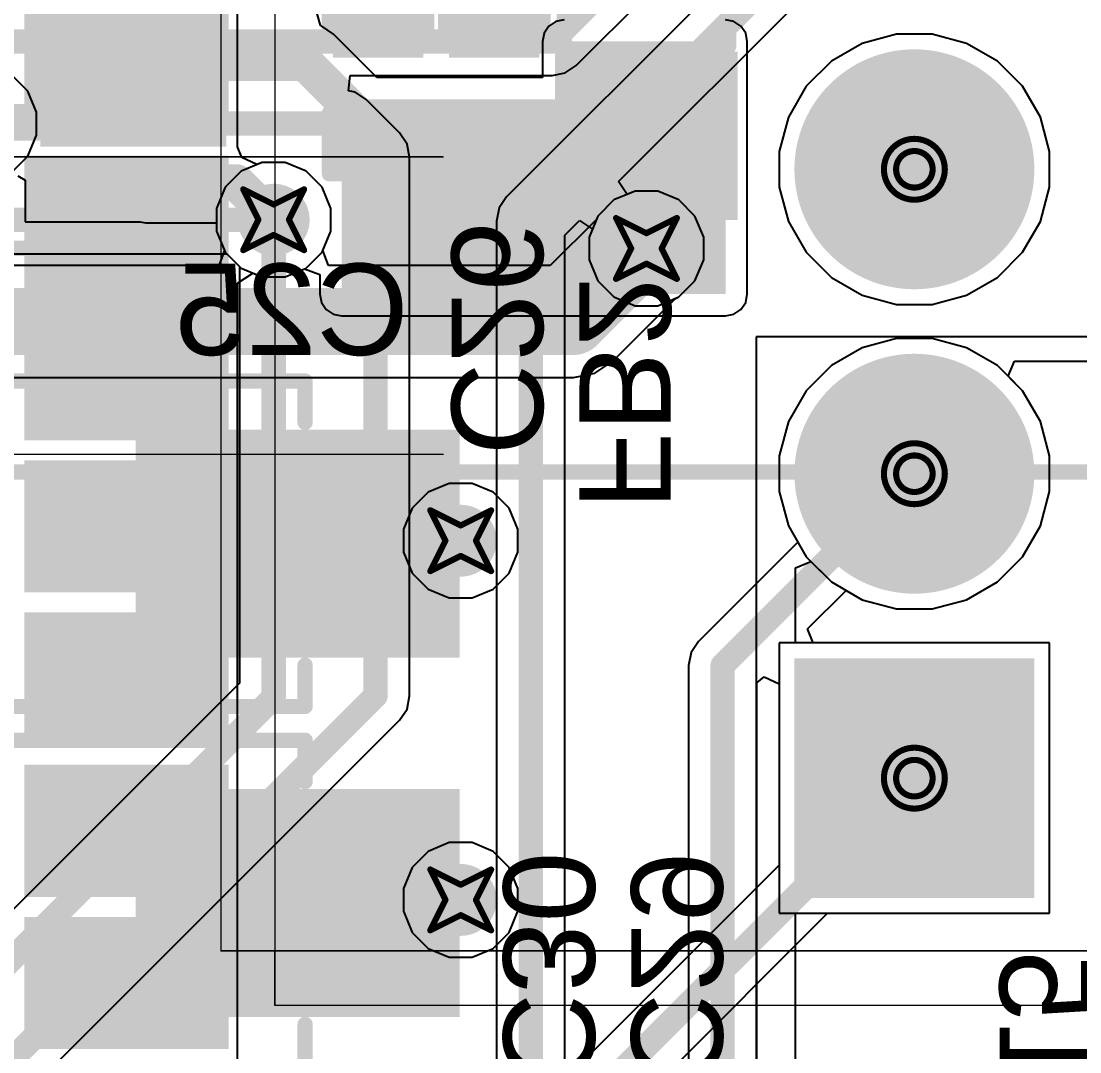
# Model space of a CAD drawing. Header units: inches. Extents: x -6 to 430, y 0 to 90.
# Drawn here: x 30.8 to 39.63, y 20.16 to 28.76 of the extents above; entities that cross this region are included whole.
import ezdxf

# ---------------------------------------------------------------- set-up
doc = ezdxf.new("R2010")
doc.units = ezdxf.units.IN
for name, color, linetype in [('Board_Outline', 56, 'Continuous'), ('Bottom Layer', 5, 'Continuous'), ('Bottom Overlay', 54, 'Continuous'), ('Bottom Paste', 16, 'Continuous'), ('Bottom Solder', 6, 'Continuous'), ('Drill Drawing', 1, 'Continuous'), ('Layer 1', 16, 'Continuous'), ('Layer 2', 76, 'Continuous'), ('Mechanical 1', 6, 'Continuous'), ('Multi-Layer', 9, 'Continuous'), ('Pad Holes', 156, 'Continuous'), ('Top Layer', 1, 'Continuous'), ('Top Paste', 8, 'Continuous'), ('Top Solder', 216, 'Continuous'), ('Via Holes', 16, 'Continuous')]:
    doc.layers.add(name, color=color, linetype=linetype)
doc.styles.add('Arial', font='', dxfattribs={"height": 0.2})
doc.styles.get('Arial').set_extended_font_data('Arial')

msp = doc.modelspace()

# ---------------------------------------------------------------- hatches: boundary and pattern name
at = {"layer": 'Bottom Layer'}
for points in [[(33.4582, 28.9732), (34.0932, 28.9732), (34.0932, 28.516), (33.4582, 28.516)], [(34.4265, 28.9732), (35.0615, 28.9732), (35.0615, 28.516), (34.4265, 28.516)], [(31.0084, 28.5652), (32.4584, 28.5652), (32.4584, 28.2652), (31.0084, 28.2652)], [(35.3282, 26.484), (36.6744, 26.484), (36.6744, 28.5922), (35.3282, 28.5922)], [(35.354, 27.2048), (35.354, 28.4048), (36.674, 28.4048), (36.674, 27.2048)], [(33.4705, 26.484), (36.6744, 26.484), (36.6744, 28.11), (33.4705, 28.11)], [(31.0084, 28.0652), (32.4584, 28.0652), (32.4584, 27.7652), (31.0084, 27.7652)], [(33.4582, 28.0334), (34.0932, 28.0334), (34.0932, 27.5762), (33.4582, 27.5762)], [(34.4265, 28.0334), (35.0615, 28.0334), (35.0615, 27.5762), (34.4265, 27.5762)], [(31.0084, 27.5652), (32.4584, 27.5652), (32.4584, 27.2652), (31.0084, 27.2652)], [(31.8552, 25.2512), (34.3552, 25.2512), (34.3552, 23.5512), (31.8552, 23.5512)], [(37.2992, 21.4954), (37.2992, 23.3954), (39.1992, 23.3954), (39.1992, 21.4954)], [(31.8552, 22.254), (34.3552, 22.254), (34.3552, 20.554), (31.8552, 20.554)]]:
    msp.add_hatch(color=5, dxfattribs=at).paths.add_polyline_path(points)
h = msp.add_hatch(color=5, dxfattribs=at)
edge = h.paths.add_edge_path()
edge.add_arc((38.2492, 27.5254), 0.95, 0, 360)
h = msp.add_hatch(color=5, dxfattribs=at)
edge = h.paths.add_edge_path()
edge.add_arc((32.9042, 27.1046), 0.3, 0, 360)
h = msp.add_hatch(color=5, dxfattribs=at)
edge = h.paths.add_edge_path()
edge.add_arc((36.014, 26.865), 0.3, 0, 360)
h = msp.add_hatch(color=5, dxfattribs=at)
edge = h.paths.add_edge_path()
edge.add_arc((38.2492, 24.9854), 0.95, 0, 360)
h = msp.add_hatch(color=5, dxfattribs=at)
edge = h.paths.add_edge_path()
edge.add_arc((34.4646, 24.4266), 0.3, 0, 360)
h = msp.add_hatch(color=5, dxfattribs=at)
edge = h.paths.add_edge_path()
edge.add_arc((34.4646, 21.4294), 0.3, 0, 360)
at = {"layer": 'Bottom Paste'}
for points in [[(33.4582, 28.9732), (34.0932, 28.9732), (34.0932, 28.516), (33.4582, 28.516)], [(34.4265, 28.9732), (35.0615, 28.9732), (35.0615, 28.516), (34.4265, 28.516)], [(31.0084, 28.5652), (32.4584, 28.5652), (32.4584, 28.2652), (31.0084, 28.2652)], [(35.354, 27.2048), (35.354, 28.4048), (36.674, 28.4048), (36.674, 27.2048)], [(31.0084, 28.0652), (32.4584, 28.0652), (32.4584, 27.7652), (31.0084, 27.7652)], [(33.4582, 28.0334), (34.0932, 28.0334), (34.0932, 27.5762), (33.4582, 27.5762)], [(34.4265, 28.0334), (35.0615, 28.0334), (35.0615, 27.5762), (34.4265, 27.5762)], [(31.0084, 27.5652), (32.4584, 27.5652), (32.4584, 27.2652), (31.0084, 27.2652)], [(31.8552, 25.2512), (34.3552, 25.2512), (34.3552, 23.5512), (31.8552, 23.5512)], [(31.8552, 22.254), (34.3552, 22.254), (34.3552, 20.554), (31.8552, 20.554)]]:
    msp.add_hatch(color=16, dxfattribs=at).paths.add_polyline_path(points)
at = {"layer": 'Bottom Solder'}
for points in [[(30.9584, 29.1152), (32.5084, 29.1152), (32.5084, 28.7152), (30.9584, 28.7152)], [(33.3982, 29.0332), (34.1532, 29.0332), (34.1532, 28.456), (33.3982, 28.456)], [(34.3665, 29.0332), (35.1215, 29.0332), (35.1215, 28.456), (34.3665, 28.456)], [(30.9584, 28.6152), (32.5084, 28.6152), (32.5084, 28.2152), (30.9584, 28.2152)], [(35.2524, 27.1032), (35.2524, 28.5064), (36.7756, 28.5064), (36.7756, 27.1032)], [(30.9584, 28.1152), (32.5084, 28.1152), (32.5084, 27.7152), (30.9584, 27.7152)], [(33.3982, 28.0934), (34.1532, 28.0934), (34.1532, 27.5162), (33.3982, 27.5162)], [(34.3665, 28.0934), (35.1215, 28.0934), (35.1215, 27.5162), (34.3665, 27.5162)], [(30.9584, 27.6152), (32.5084, 27.6152), (32.5084, 27.2152), (30.9584, 27.2152)], [(31.7536, 25.3528), (34.4568, 25.3528), (34.4568, 23.4496), (31.7536, 23.4496)], [(37.2484, 21.4446), (37.2484, 23.4462), (39.25, 23.4462), (39.25, 21.4446)], [(31.7536, 22.3556), (34.4568, 22.3556), (34.4568, 20.4524), (31.7536, 20.4524)]]:
    msp.add_hatch(color=6, dxfattribs=at).paths.add_polyline_path(points)
h = msp.add_hatch(color=6, dxfattribs=at)
edge = h.paths.add_edge_path()
edge.add_arc((38.2492, 27.5254), 1.0008, 0, 360)
h = msp.add_hatch(color=6, dxfattribs=at)
edge = h.paths.add_edge_path()
edge.add_arc((38.2492, 24.9854), 1.0008, 0, 360)
at = {"layer": 'Layer 1'}
h = msp.add_hatch(color=16, dxfattribs=at)
edge = h.paths.add_edge_path()
edge.add_arc((38.2492, 27.5254), 0.95, 0, 360)
h = msp.add_hatch(color=16, dxfattribs=at)
edge = h.paths.add_edge_path()
edge.add_arc((32.9042, 27.1046), 0.3, 0, 360)
h = msp.add_hatch(color=16, dxfattribs=at)
edge = h.paths.add_edge_path()
edge.add_arc((36.014, 26.865), 0.3, 0, 360)
h = msp.add_hatch(color=16, dxfattribs=at)
edge = h.paths.add_edge_path()
edge.add_arc((38.2492, 24.9854), 0.95, 0, 360)
h = msp.add_hatch(color=16, dxfattribs=at)
edge = h.paths.add_edge_path()
edge.add_arc((34.4646, 24.4266), 0.3, 0, 360)
msp.add_hatch(color=16, dxfattribs=at).paths.add_polyline_path([(37.2992, 21.4954), (37.2992, 23.3954), (39.1992, 23.3954), (39.1992, 21.4954)])
h = msp.add_hatch(color=16, dxfattribs=at)
edge = h.paths.add_edge_path()
edge.add_arc((34.4646, 21.4294), 0.3, 0, 360)
at = {"layer": 'Layer 2'}
h = msp.add_hatch(color=76, dxfattribs=at)
edge = h.paths.add_edge_path()
edge.add_arc((38.2492, 27.5254), 0.95, 0, 360)
h = msp.add_hatch(color=76, dxfattribs=at)
edge = h.paths.add_edge_path()
edge.add_arc((32.9042, 27.1046), 0.3, 0, 360)
h = msp.add_hatch(color=76, dxfattribs=at)
edge = h.paths.add_edge_path()
edge.add_arc((36.014, 26.865), 0.3, 0, 360)
h = msp.add_hatch(color=76, dxfattribs=at)
edge = h.paths.add_edge_path()
edge.add_arc((38.2492, 24.9854), 0.95, 0, 360)
h = msp.add_hatch(color=76, dxfattribs=at)
edge = h.paths.add_edge_path()
edge.add_arc((34.4646, 24.4266), 0.3, 0, 360)
msp.add_hatch(color=76, dxfattribs=at).paths.add_polyline_path([(37.2992, 21.4954), (37.2992, 23.3954), (39.1992, 23.3954), (39.1992, 21.4954)])
h = msp.add_hatch(color=76, dxfattribs=at)
edge = h.paths.add_edge_path()
edge.add_arc((34.4646, 21.4294), 0.3, 0, 360)
at = {"layer": 'Multi-Layer'}
h = msp.add_hatch(color=9, dxfattribs=at)
edge = h.paths.add_edge_path()
edge.add_arc((38.2492, 27.5254), 0.95, 0, 360)
h = msp.add_hatch(color=9, dxfattribs=at)
edge = h.paths.add_edge_path()
edge.add_arc((38.2492, 24.9854), 0.95, 0, 360)
msp.add_hatch(color=9, dxfattribs=at).paths.add_polyline_path([(37.2992, 21.4954), (37.2992, 23.3954), (39.1992, 23.3954), (39.1992, 21.4954)])
at = {"layer": 'Pad Holes'}
h = msp.add_hatch(color=7, dxfattribs=at)
edge = h.paths.add_edge_path()
edge.add_arc((38.2492, 27.5254), 0.515, 0, 360)
h = msp.add_hatch(color=7, dxfattribs=at)
edge = h.paths.add_edge_path()
edge.add_arc((38.2492, 24.9854), 0.515, 0, 360)
h = msp.add_hatch(color=7, dxfattribs=at)
edge = h.paths.add_edge_path()
edge.add_arc((38.2492, 22.4454), 0.515, 0, 360)
at = {"layer": 'Top Layer'}
for points in [[(32.426, 27.9062), (30.926, 27.9062), (30.926, 28.8062), (32.426, 28.8062)], [(32.426, 26.6362), (30.926, 26.6362), (30.926, 27.5362), (32.426, 27.5362)], [(32.426, 25.3662), (30.926, 25.3662), (30.926, 26.2662), (32.426, 26.2662)], [(32.426, 24.0962), (30.926, 24.0962), (30.926, 24.9962), (32.426, 24.9962)], [(32.426, 22.8262), (30.926, 22.8262), (30.926, 23.7262), (32.426, 23.7262)], [(37.2992, 21.4954), (37.2992, 23.3954), (39.1992, 23.3954), (39.1992, 21.4954)], [(32.426, 21.5562), (30.926, 21.5562), (30.926, 22.4562), (32.426, 22.4562)], [(32.426, 20.2862), (30.926, 20.2862), (30.926, 21.1862), (32.426, 21.1862)]]:
    msp.add_hatch(color=1, dxfattribs=at).paths.add_polyline_path(points)
h = msp.add_hatch(color=1, dxfattribs=at)
edge = h.paths.add_edge_path()
edge.add_arc((38.2492, 27.5254), 0.95, 0, 360)
h = msp.add_hatch(color=1, dxfattribs=at)
edge = h.paths.add_edge_path()
edge.add_arc((32.9042, 27.1046), 0.3, 0, 360)
h = msp.add_hatch(color=1, dxfattribs=at)
edge = h.paths.add_edge_path()
edge.add_arc((36.014, 26.865), 0.3, 0, 360)
h = msp.add_hatch(color=1, dxfattribs=at)
edge = h.paths.add_edge_path()
edge.add_arc((38.2492, 24.9854), 0.95, 0, 360)
h = msp.add_hatch(color=1, dxfattribs=at)
edge = h.paths.add_edge_path()
edge.add_arc((34.4646, 24.4266), 0.3, 0, 360)
h = msp.add_hatch(color=1, dxfattribs=at)
edge = h.paths.add_edge_path()
edge.add_arc((34.4646, 21.4294), 0.3, 0, 360)
at = {"layer": 'Top Paste'}
for points in [[(32.426, 27.9062), (30.926, 27.9062), (30.926, 28.8062), (32.426, 28.8062)], [(32.426, 26.6362), (30.926, 26.6362), (30.926, 27.5362), (32.426, 27.5362)], [(32.426, 25.3662), (30.926, 25.3662), (30.926, 26.2662), (32.426, 26.2662)], [(32.426, 24.0962), (30.926, 24.0962), (30.926, 24.9962), (32.426, 24.9962)], [(32.426, 22.8262), (30.926, 22.8262), (30.926, 23.7262), (32.426, 23.7262)], [(32.426, 21.5562), (30.926, 21.5562), (30.926, 22.4562), (32.426, 22.4562)], [(32.426, 20.2862), (30.926, 20.2862), (30.926, 21.1862), (32.426, 21.1862)]]:
    msp.add_hatch(color=8, dxfattribs=at).paths.add_polyline_path(points)
at = {"layer": 'Top Solder'}
for points in [[(32.5276, 27.8046), (30.8244, 27.8046), (30.8244, 28.9078), (32.5276, 28.9078)], [(32.5276, 26.5346), (30.8244, 26.5346), (30.8244, 27.6378), (32.5276, 27.6378)], [(32.5276, 25.2646), (30.8244, 25.2646), (30.8244, 26.3678), (32.5276, 26.3678)], [(32.5276, 23.9946), (30.8244, 23.9946), (30.8244, 25.0978), (32.5276, 25.0978)], [(32.5276, 22.7246), (30.8244, 22.7246), (30.8244, 23.8278), (32.5276, 23.8278)], [(37.2484, 21.4446), (37.2484, 23.4462), (39.25, 23.4462), (39.25, 21.4446)], [(32.5276, 21.4546), (30.8244, 21.4546), (30.8244, 22.5578), (32.5276, 22.5578)], [(32.5276, 20.1846), (30.8244, 20.1846), (30.8244, 21.2878), (32.5276, 21.2878)]]:
    msp.add_hatch(color=216, dxfattribs=at).paths.add_polyline_path(points)
h = msp.add_hatch(color=216, dxfattribs=at)
edge = h.paths.add_edge_path()
edge.add_arc((38.2492, 27.5254), 1.0008, 0, 360)
h = msp.add_hatch(color=216, dxfattribs=at)
edge = h.paths.add_edge_path()
edge.add_arc((38.2492, 24.9854), 1.0008, 0, 360)
at = {"layer": 'Via Holes'}
h = msp.add_hatch(color=7, dxfattribs=at)
edge = h.paths.add_edge_path()
edge.add_arc((32.9042, 27.1046), 0.15, 0, 360)
h = msp.add_hatch(color=7, dxfattribs=at)
edge = h.paths.add_edge_path()
edge.add_arc((36.014, 26.865), 0.15, 0, 360)
h = msp.add_hatch(color=7, dxfattribs=at)
edge = h.paths.add_edge_path()
edge.add_arc((34.4646, 24.4266), 0.15, 0, 360)
h = msp.add_hatch(color=7, dxfattribs=at)
edge = h.paths.add_edge_path()
edge.add_arc((34.4646, 21.4294), 0.15, 0, 360)

# ---------------------------------------------------------------- linework, layer by layer
at = {"layer": 'Board_Outline', "const_width": 0.127}
msp.add_lwpolyline([(22.5, 25), (45, 25)], dxfattribs=at)
at = {"layer": 'Bottom Layer'}
for p, q in [((33.2941, 28.7264), (33.256, 28.8633)), ((33.2968, 28.7245), (33.2941, 28.7264)), ((33.4034, 28.6533), (33.2968, 28.7245)), ((35.2, 28.7204), (35.1607, 28.6616)), ((35.2588, 28.7597), (35.2, 28.7204)), ((35.3282, 28.7735), (35.2588, 28.7597)), ((36.7438, 28.7597), (36.6744, 28.7735)), ((36.8026, 28.7204), (36.7438, 28.7597)), ((36.8419, 28.6616), (36.8026, 28.7204)), ((33.7653, 28.2913), (33.4034, 28.6533)), ((35.1607, 28.6616), (35.1469, 28.5922)), ((36.8557, 28.5922), (36.8419, 28.6616)), ((38.1007, 28.6532), (37.8139, 28.5763)), ((38.3977, 28.6532), (38.1007, 28.6532)), ((38.6845, 28.5763), (38.3977, 28.6532)), ((35.1469, 28.5922), (35.1469, 28.2913)), ((36.8557, 26.484), (36.8557, 28.5922)), ((37.8139, 28.5763), (37.5567, 28.4279)), ((38.9417, 28.4279), (38.6845, 28.5763)), ((37.5567, 28.4279), (37.3467, 28.2179)), ((39.1517, 28.2179), (38.9417, 28.4279)), ((35.1469, 28.2913), (33.7653, 28.2913)), ((37.3467, 28.2179), (37.1983, 27.9607)), ((39.3001, 27.9607), (39.1517, 28.2179)), ((37.1983, 27.9607), (37.1214, 27.6739)), ((39.377, 27.6739), (39.3001, 27.9607)), ((37.1214, 27.6739), (37.1214, 27.3769)), ((39.377, 27.3769), (39.377, 27.6739)), ((30.7712, 27.4695), (30.8306, 27.4335)), ((30.8306, 27.4335), (30.8306, 27.0874)), ((37.1214, 27.3769), (37.1983, 27.0901)), ((39.3001, 27.0901), (39.377, 27.3769)), ((30.8306, 27.0874), (31.7904, 27.0874)), ((31.7904, 27.0874), (31.835, 27.0785)), ((31.835, 27.0785), (32.4264, 27.0785)), ((32.4264, 27.0785), (32.4264, 27.0096)), ((37.1983, 27.0901), (37.3467, 26.8329)), ((39.1517, 26.8329), (39.3001, 27.0901)), ((32.4264, 27.0096), (32.4991, 26.8339)), ((32.4991, 26.8339), (32.6335, 26.6995)), ((37.3467, 26.8329), (37.5567, 26.6229)), ((38.9417, 26.6229), (39.1517, 26.8329)), ((32.6335, 26.6995), (32.8092, 26.6268)), ((32.9992, 26.6268), (33.1622, 26.6943)), ((33.1622, 26.6943), (33.2892, 26.648)), ((32.8092, 26.6268), (32.9992, 26.6268)), ((33.2892, 26.648), (33.2892, 26.484)), ((37.5567, 26.6229), (37.8139, 26.4745)), ((38.6845, 26.4745), (38.9417, 26.6229)), ((33.2892, 26.484), (33.303, 26.4146)), ((33.303, 26.4146), (33.3423, 26.3558)), ((36.8026, 26.3558), (36.8419, 26.4146)), ((36.8419, 26.4146), (36.8557, 26.484)), ((37.8139, 26.4745), (38.1007, 26.3976)), ((38.3977, 26.3976), (38.6845, 26.4745)), ((33.3423, 26.3558), (33.4011, 26.3165)), ((36.7438, 26.3165), (36.8026, 26.3558)), ((38.1007, 26.3976), (38.3977, 26.3976)), ((33.4011, 26.3165), (33.4705, 26.3027)), ((33.4705, 26.3027), (36.6744, 26.3027)), ((36.6744, 26.3027), (36.7438, 26.3165)), ((38.1007, 26.1132), (37.8139, 26.0363)), ((38.3977, 26.1132), (38.1007, 26.1132)), ((38.6845, 26.0363), (38.3977, 26.1132)), ((37.8139, 26.0363), (37.5567, 25.8879)), ((38.9417, 25.8879), (38.6845, 26.0363)), ((37.5567, 25.8879), (37.3467, 25.6779)), ((39.1517, 25.6779), (38.9417, 25.8879)), ((37.3467, 25.6779), (37.1983, 25.4207)), ((39.3001, 25.4207), (39.1517, 25.6779)), ((37.1983, 25.4207), (37.1214, 25.1339)), ((39.377, 25.1339), (39.3001, 25.4207)), ((37.1214, 25.1339), (37.1214, 24.8369)), ((39.377, 24.8369), (39.377, 25.1339)), ((37.1214, 24.8369), (37.1983, 24.5501)), ((39.3001, 24.5501), (39.377, 24.8369)), ((37.1983, 24.5501), (37.3467, 24.2929)), ((39.1517, 24.2929), (39.3001, 24.5501)), ((37.3467, 24.2929), (37.5567, 24.0829)), ((38.9417, 24.0829), (39.1517, 24.2929)), ((37.5567, 24.0829), (37.8139, 23.9345)), ((38.6845, 23.9345), (38.9417, 24.0829)), ((37.8139, 23.9345), (38.1007, 23.8576)), ((38.3977, 23.8576), (38.6845, 23.9345)), ((38.1007, 23.8576), (38.3977, 23.8576)), ((39.377, 23.5732), (37.1214, 23.5732)), ((37.1214, 23.5732), (37.1214, 21.7205)), ((39.377, 21.3176), (39.377, 23.5732)), ((37.1214, 21.7205), (35.5404, 20.1395)), ((35.8598, 19.6532), (37.5243, 21.3176)), ((37.5243, 21.3176), (39.377, 21.3176))]:
    msp.add_line(p, q, dxfattribs=at)
for points, const_width in [([(31.7334, 28.4152), (33.1653, 28.4152)], 0.3048), ([(33.1653, 28.4152), (33.7757, 27.8048)], 0.3048), ([(30.459, 27.9165), (31.7321, 27.9165)], 0.3048), ([(33.7757, 27.8048), (34.744, 27.8048)], 0.3048), ([(34.744, 27.8048), (36.014, 27.8048)], 0.3048), ([(36.014, 26.9158), (36.014, 27.8048)], 0.3048), ([(31.835, 27.4152), (32.5936, 27.4152)], 0.3048), ([(32.5936, 27.4152), (32.9042, 27.1046)], 0.3048), ([(35.6584, 19.8546), (38.2492, 22.4454)], 0.2032)]:
    msp.add_lwpolyline(points, dxfattribs=dict(at, const_width=const_width))
for points, const_width in [([(31.6572, 28.4152, 1), (31.8096, 28.4152, 1)], 0.1524), ([(33.0891, 28.4152, 1), (33.2415, 28.4152, 1)], 0.1524), ([(33.0891, 28.4152, 1), (33.2415, 28.4152, 1)], 0.1524), ([(31.6559, 27.9165, 1), (31.8083, 27.9165, 1)], 0.1524), ([(33.6995, 27.8048, 1), (33.8519, 27.8048, 1)], 0.1524), ([(33.6995, 27.8048, 1), (33.8519, 27.8048, 1)], 0.1524), ([(34.6678, 27.8048, 1), (34.8202, 27.8048, 1)], 0.1524), ([(34.6678, 27.8048, 1), (34.8202, 27.8048, 1)], 0.1524), ([(35.9378, 27.8048, 1), (36.0902, 27.8048, 1)], 0.1524), ([(35.9378, 27.8048, 1), (36.0902, 27.8048, 1)], 0.1524), ([(31.7588, 27.4152, 1), (31.9112, 27.4152, 1)], 0.1524), ([(32.5174, 27.4152, 1), (32.6698, 27.4152, 1)], 0.1524), ([(32.5174, 27.4152, 1), (32.6698, 27.4152, 1)], 0.1524), ([(32.828, 27.1046, 1), (32.9804, 27.1046, 1)], 0.1524), ([(35.9378, 26.9158, 1), (36.0902, 26.9158, 1)], 0.1524), ([(38.1984, 22.4454, 1), (38.3, 22.4454, 1)], 0.1016)]:
    msp.add_lwpolyline(points, format="xyb", close=True, dxfattribs=dict(at, const_width=const_width))
at = {"layer": 'Bottom Overlay', "const_width": 0.127}
for points in [[(33.3693, 28.5541), (33.3693, 29.0621)], [(34.1821, 28.5541), (34.1821, 29.0621)], [(34.3376, 28.5541), (34.3376, 29.0621)], [(35.1504, 28.5541), (35.1504, 29.0621)], [(35.3282, 28.5508), (35.3282, 29.0588)], [(36.6998, 28.5508), (36.6998, 29.0588)], [(33.3693, 27.4873), (33.3693, 27.9953)], [(34.1821, 27.4873), (34.1821, 27.9953)], [(34.3376, 27.4873), (34.3376, 27.9953)], [(35.1504, 27.4873), (35.1504, 27.9953)], [(33.3693, 27.4873), (34.1821, 27.4873)], [(33.7757, 26.8427), (33.7757, 27.4873)], [(34.3376, 27.4873), (35.1504, 27.4873)], [(31.0066, 26.8658), (31.0066, 27.1198)], [(28.0602, 26.8658), (31.0066, 26.8658)], [(33.7757, 26.8427), (33.855, 26.7634)], [(28.4471, 25.7589), (33.1664, 25.7589)], [(33.1664, 25.4134), (33.1664, 25.7589)], [(33.1664, 23.0435), (33.1664, 23.389)], [(28.4471, 23.0435), (33.1664, 23.0435)], [(28.4471, 22.7617), (33.1664, 22.7617)], [(33.1664, 22.4162), (33.1664, 22.7617)], [(33.1664, 20.0463), (33.1664, 20.3918)]]:
    msp.add_lwpolyline(points, dxfattribs=at)
at = {"layer": 'Bottom Overlay', "const_width": 0.0635}
for points in [[(33.3376, 28.5541, 1), (33.4011, 28.5541, 1)], [(34.1504, 28.5541, 1), (34.2139, 28.5541, 1)], [(34.3058, 28.5541, 1), (34.3693, 28.5541, 1)], [(35.1186, 28.5541, 1), (35.1821, 28.5541, 1)], [(35.2964, 28.5508, 1), (35.3599, 28.5508, 1)], [(36.668, 28.5508, 1), (36.7315, 28.5508, 1)], [(33.3376, 27.9953, 1), (33.4011, 27.9953, 1)], [(34.1504, 27.9953, 1), (34.2139, 27.9953, 1)], [(34.3058, 27.9953, 1), (34.3693, 27.9953, 1)], [(35.1186, 27.9953, 1), (35.1821, 27.9953, 1)], [(33.3376, 27.4873, 1), (33.4011, 27.4873, 1)], [(33.3376, 27.4873, 1), (33.4011, 27.4873, 1)], [(33.744, 27.4873, 1), (33.8075, 27.4873, 1)], [(34.1504, 27.4873, 1), (34.2139, 27.4873, 1)], [(34.1504, 27.4873, 1), (34.2139, 27.4873, 1)], [(34.3058, 27.4873, 1), (34.3693, 27.4873, 1)], [(34.3058, 27.4873, 1), (34.3693, 27.4873, 1)], [(35.1186, 27.4873, 1), (35.1821, 27.4873, 1)], [(35.1186, 27.4873, 1), (35.1821, 27.4873, 1)], [(30.9749, 27.1198, 1), (31.0384, 27.1198, 1)], [(30.9749, 26.8658, 1), (31.0384, 26.8658, 1)], [(30.9749, 26.8658, 1), (31.0384, 26.8658, 1)], [(33.744, 26.8427, 1), (33.8075, 26.8427, 1)], [(33.744, 26.8427, 1), (33.8075, 26.8427, 1)], [(33.8232, 26.7634, 1), (33.8867, 26.7634, 1)], [(33.1347, 25.7589, 1), (33.1982, 25.7589, 1)], [(33.1347, 25.7589, 1), (33.1982, 25.7589, 1)], [(33.1347, 25.4134, 1), (33.1982, 25.4134, 1)], [(33.1347, 23.389, 1), (33.1982, 23.389, 1)], [(33.1347, 23.0435, 1), (33.1982, 23.0435, 1)], [(33.1347, 23.0435, 1), (33.1982, 23.0435, 1)], [(33.1347, 22.7617, 1), (33.1982, 22.7617, 1)], [(33.1347, 22.7617, 1), (33.1982, 22.7617, 1)], [(33.1347, 22.4162, 1), (33.1982, 22.4162, 1)], [(33.1347, 20.3918, 1), (33.1982, 20.3918, 1)]]:
    msp.add_lwpolyline(points, format="xyb", close=True, dxfattribs=at)
at = {"layer": 'Drill Drawing'}
for points, const_width in [([(38.5032, 27.5254, 1), (37.9952, 27.5254, 1)], 0.0508), ([(38.4016, 27.5254, 1), (38.0968, 27.5254, 1)], 0.0508), ([(37.9825, 27.5254, 1), (38.0079, 27.5254, 1)], 0.0254), ([(38.0841, 27.5254, 1), (38.1095, 27.5254, 1)], 0.0254), ([(38.3889, 27.5254, 1), (38.4143, 27.5254, 1)], 0.0254), ([(38.4905, 27.5254, 1), (38.5159, 27.5254, 1)], 0.0254), ([(32.6375, 27.3586, 1), (32.6629, 27.3586, 1)], 0.0254), ([(32.6375, 27.3586, 1), (32.6629, 27.3586, 1)], 0.0254), ([(33.1455, 27.3586, 1), (33.1709, 27.3586, 1)], 0.0254), ([(33.1455, 27.3586, 1), (33.1709, 27.3586, 1)], 0.0254), ([(32.8915, 27.2316, 1), (32.9169, 27.2316, 1)], 0.0254), ([(32.8915, 27.2316, 1), (32.9169, 27.2316, 1)], 0.0254), ([(32.7645, 27.1046, 1), (32.7899, 27.1046, 1)], 0.0254), ([(32.7645, 27.1046, 1), (32.7899, 27.1046, 1)], 0.0254), ([(33.0185, 27.1046, 1), (33.0439, 27.1046, 1)], 0.0254), ([(33.0185, 27.1046, 1), (33.0439, 27.1046, 1)], 0.0254), ([(35.7473, 27.119, 1), (35.7727, 27.119, 1)], 0.0254), ([(35.7473, 27.119, 1), (35.7727, 27.119, 1)], 0.0254), ([(36.2553, 27.119, 1), (36.2807, 27.119, 1)], 0.0254), ([(36.2553, 27.119, 1), (36.2807, 27.119, 1)], 0.0254), ([(32.8915, 26.9776, 1), (32.9169, 26.9776, 1)], 0.0254), ([(32.8915, 26.9776, 1), (32.9169, 26.9776, 1)], 0.0254), ([(36.0013, 26.992, 1), (36.0267, 26.992, 1)], 0.0254), ([(36.0013, 26.992, 1), (36.0267, 26.992, 1)], 0.0254), ([(32.6375, 26.8506, 1), (32.6629, 26.8506, 1)], 0.0254), ([(32.6375, 26.8506, 1), (32.6629, 26.8506, 1)], 0.0254), ([(33.1455, 26.8506, 1), (33.1709, 26.8506, 1)], 0.0254), ([(33.1455, 26.8506, 1), (33.1709, 26.8506, 1)], 0.0254), ([(35.8743, 26.865, 1), (35.8997, 26.865, 1)], 0.0254), ([(35.8743, 26.865, 1), (35.8997, 26.865, 1)], 0.0254), ([(36.1283, 26.865, 1), (36.1537, 26.865, 1)], 0.0254), ([(36.1283, 26.865, 1), (36.1537, 26.865, 1)], 0.0254), ([(36.0013, 26.738, 1), (36.0267, 26.738, 1)], 0.0254), ([(36.0013, 26.738, 1), (36.0267, 26.738, 1)], 0.0254), ([(35.7473, 26.611, 1), (35.7727, 26.611, 1)], 0.0254), ([(35.7473, 26.611, 1), (35.7727, 26.611, 1)], 0.0254), ([(36.2553, 26.611, 1), (36.2807, 26.611, 1)], 0.0254), ([(36.2553, 26.611, 1), (36.2807, 26.611, 1)], 0.0254), ([(38.5032, 24.9854, 1), (37.9952, 24.9854, 1)], 0.0508), ([(38.4016, 24.9854, 1), (38.0968, 24.9854, 1)], 0.0508), ([(37.9825, 24.9854, 1), (38.0079, 24.9854, 1)], 0.0254), ([(38.0841, 24.9854, 1), (38.1095, 24.9854, 1)], 0.0254), ([(38.3889, 24.9854, 1), (38.4143, 24.9854, 1)], 0.0254), ([(38.4905, 24.9854, 1), (38.5159, 24.9854, 1)], 0.0254), ([(34.1979, 24.6806, 1), (34.2233, 24.6806, 1)], 0.0254), ([(34.1979, 24.6806, 1), (34.2233, 24.6806, 1)], 0.0254), ([(34.7059, 24.6806, 1), (34.7313, 24.6806, 1)], 0.0254), ([(34.7059, 24.6806, 1), (34.7313, 24.6806, 1)], 0.0254), ([(34.4519, 24.5536, 1), (34.4773, 24.5536, 1)], 0.0254), ([(34.4519, 24.5536, 1), (34.4773, 24.5536, 1)], 0.0254), ([(34.3249, 24.4266, 1), (34.3503, 24.4266, 1)], 0.0254), ([(34.3249, 24.4266, 1), (34.3503, 24.4266, 1)], 0.0254), ([(34.5789, 24.4266, 1), (34.6043, 24.4266, 1)], 0.0254), ([(34.5789, 24.4266, 1), (34.6043, 24.4266, 1)], 0.0254), ([(34.4519, 24.2996, 1), (34.4773, 24.2996, 1)], 0.0254), ([(34.4519, 24.2996, 1), (34.4773, 24.2996, 1)], 0.0254), ([(34.1979, 24.1726, 1), (34.2233, 24.1726, 1)], 0.0254), ([(34.1979, 24.1726, 1), (34.2233, 24.1726, 1)], 0.0254), ([(34.7059, 24.1726, 1), (34.7313, 24.1726, 1)], 0.0254), ([(34.7059, 24.1726, 1), (34.7313, 24.1726, 1)], 0.0254), ([(38.5032, 22.4454, 1), (37.9952, 22.4454, 1)], 0.0508), ([(38.4016, 22.4454, 1), (38.0968, 22.4454, 1)], 0.0508), ([(37.9825, 22.4454, 1), (38.0079, 22.4454, 1)], 0.0254), ([(38.0841, 22.4454, 1), (38.1095, 22.4454, 1)], 0.0254), ([(38.3889, 22.4454, 1), (38.4143, 22.4454, 1)], 0.0254), ([(38.4905, 22.4454, 1), (38.5159, 22.4454, 1)], 0.0254), ([(34.1979, 21.6834, 1), (34.2233, 21.6834, 1)], 0.0254), ([(34.1979, 21.6834, 1), (34.2233, 21.6834, 1)], 0.0254), ([(34.7059, 21.6834, 1), (34.7313, 21.6834, 1)], 0.0254), ([(34.7059, 21.6834, 1), (34.7313, 21.6834, 1)], 0.0254), ([(34.4519, 21.5564, 1), (34.4773, 21.5564, 1)], 0.0254), ([(34.4519, 21.5564, 1), (34.4773, 21.5564, 1)], 0.0254), ([(34.3249, 21.4294, 1), (34.3503, 21.4294, 1)], 0.0254), ([(34.3249, 21.4294, 1), (34.3503, 21.4294, 1)], 0.0254), ([(34.5789, 21.4294, 1), (34.6043, 21.4294, 1)], 0.0254), ([(34.5789, 21.4294, 1), (34.6043, 21.4294, 1)], 0.0254), ([(34.4519, 21.3024, 1), (34.4773, 21.3024, 1)], 0.0254), ([(34.4519, 21.3024, 1), (34.4773, 21.3024, 1)], 0.0254), ([(34.1979, 21.1754, 1), (34.2233, 21.1754, 1)], 0.0254), ([(34.1979, 21.1754, 1), (34.2233, 21.1754, 1)], 0.0254), ([(34.7059, 21.1754, 1), (34.7313, 21.1754, 1)], 0.0254), ([(34.7059, 21.1754, 1), (34.7313, 21.1754, 1)], 0.0254)]:
    msp.add_lwpolyline(points, format="xyb", close=True, dxfattribs=dict(at, const_width=const_width))
at = {"layer": 'Drill Drawing', "const_width": 0.0508}
for points in [[(32.6502, 27.3586), (32.9042, 27.2316)], [(32.6502, 27.3586), (32.7772, 27.1046)], [(32.9042, 27.2316), (33.1582, 27.3586)], [(33.0312, 27.1046), (33.1582, 27.3586)], [(32.6502, 26.8506), (32.7772, 27.1046)], [(33.0312, 27.1046), (33.1582, 26.8506)], [(35.76, 27.119), (36.014, 26.992)], [(35.76, 27.119), (35.887, 26.865)], [(36.014, 26.992), (36.268, 27.119)], [(36.141, 26.865), (36.268, 27.119)], [(32.6502, 26.8506), (32.9042, 26.9776)], [(32.9042, 26.9776), (33.1582, 26.8506)], [(35.76, 26.611), (35.887, 26.865)], [(36.141, 26.865), (36.268, 26.611)], [(35.76, 26.611), (36.014, 26.738)], [(36.014, 26.738), (36.268, 26.611)], [(34.2106, 24.6806), (34.4646, 24.5536)], [(34.2106, 24.6806), (34.3376, 24.4266)], [(34.4646, 24.5536), (34.7186, 24.6806)], [(34.5916, 24.4266), (34.7186, 24.6806)], [(34.2106, 24.1726), (34.3376, 24.4266)], [(34.5916, 24.4266), (34.7186, 24.1726)], [(34.2106, 24.1726), (34.4646, 24.2996)], [(34.4646, 24.2996), (34.7186, 24.1726)], [(34.2106, 21.6834), (34.4646, 21.5564)], [(34.2106, 21.6834), (34.3376, 21.4294)], [(34.4646, 21.5564), (34.7186, 21.6834)], [(34.5916, 21.4294), (34.7186, 21.6834)], [(34.2106, 21.1754), (34.3376, 21.4294)], [(34.5916, 21.4294), (34.7186, 21.1754)], [(34.2106, 21.1754), (34.4646, 21.3024)], [(34.4646, 21.3024), (34.7186, 21.1754)]]:
    msp.add_lwpolyline(points, dxfattribs=at)
at = {"layer": 'Layer 1'}
for p, q in [((37.1949, 29.6426), (34.8474, 27.295)), ((35.7813, 27.4233), (37.5389, 29.1808)), ((35.428, 28.3908), (36.1392, 29.102)), ((38.1007, 28.6532), (37.8139, 28.5763)), ((38.3977, 28.6532), (38.1007, 28.6532)), ((38.6845, 28.5763), (38.3977, 28.6532)), ((37.8139, 28.5763), (37.5567, 28.4279)), ((38.9417, 28.4279), (38.6845, 28.5763)), ((35.3356, 28.329), (35.428, 28.3908)), ((37.5567, 28.4279), (37.3467, 28.2179)), ((39.1517, 28.2179), (38.9417, 28.4279)), ((33.529, 28.1803), (33.5416, 28.3073)), ((33.5416, 28.3073), (35.2266, 28.3073)), ((35.2266, 28.3073), (35.3356, 28.329)), ((35.2266, 28.3073), (35.2266, 28.3073)), ((33.583, 28.1696), (33.529, 28.1803)), ((37.3467, 28.2179), (37.1983, 27.9607)), ((39.3001, 27.9607), (39.1517, 28.2179)), ((33.6754, 28.1078), (33.583, 28.1696)), ((33.9548, 27.8284), (33.6754, 28.1078)), ((37.1983, 27.9607), (37.1214, 27.6739)), ((39.377, 27.6739), (39.3001, 27.9607)), ((34.0166, 27.736), (33.9548, 27.8284)), ((33.9548, 27.8284), (33.9548, 27.8284)), ((34.0383, 27.627), (34.0166, 27.736)), ((37.1214, 27.6739), (37.1214, 27.3769)), ((39.377, 27.3769), (39.377, 27.6739)), ((34.0383, 23.1312), (34.0383, 27.627)), ((35.8533, 27.3156), (35.7813, 27.4233)), ((34.8474, 27.295), (34.7856, 27.2026)), ((35.919, 27.3428), (35.8533, 27.3156)), ((36.109, 27.3428), (35.919, 27.3428)), ((36.2847, 27.2701), (36.109, 27.3428)), ((37.1214, 27.3769), (37.1983, 27.0901)), ((39.3001, 27.0901), (39.377, 27.3769)), ((34.7856, 27.2026), (34.7639, 27.0936)), ((36.4191, 27.1357), (36.2847, 27.2701)), ((36.4918, 26.96), (36.4191, 27.1357)), ((34.7639, 27.0936), (34.7639, 27.0936)), ((34.7639, 27.0936), (34.7639, 18.5248)), ((35.3337, 26.9756), (35.4557, 27.0977)), ((35.4557, 27.0977), (35.5634, 27.0257)), ((35.5634, 27.0257), (35.5362, 26.96)), ((37.1983, 27.0901), (37.3467, 26.8329)), ((39.1517, 26.8329), (39.3001, 27.0901)), ((35.3337, 18.4068), (35.3337, 26.9756)), ((35.5362, 26.96), (35.5362, 26.77)), ((36.4918, 26.77), (36.4918, 26.96)), ((25.9196, 26.8197), (32.5134, 26.8197)), ((32.5134, 26.8197), (32.6193, 26.7138)), ((35.5362, 26.77), (35.6089, 26.5943)), ((36.4191, 26.5943), (36.4918, 26.77)), ((37.3467, 26.8329), (37.5567, 26.6229)), ((38.9417, 26.6229), (39.1517, 26.8329)), ((32.6193, 26.7138), (32.6193, 23.2382)), ((35.6089, 26.5943), (35.7433, 26.4599)), ((36.2847, 26.4599), (36.4191, 26.5943)), ((37.5567, 26.6229), (37.8139, 26.4745)), ((38.6845, 26.4745), (38.9417, 26.6229)), ((35.7433, 26.4599), (35.919, 26.3872)), ((36.109, 26.3872), (36.2847, 26.4599)), ((37.8139, 26.4745), (38.1007, 26.3976)), ((38.3977, 26.3976), (38.6845, 26.4745)), ((35.919, 26.3872), (36.109, 26.3872)), ((38.1007, 26.3976), (38.3977, 26.3976)), ((38.1007, 26.1132), (37.8139, 26.0363)), ((38.3977, 26.1132), (38.1007, 26.1132)), ((38.6845, 26.0363), (38.3977, 26.1132)), ((37.8139, 26.0363), (37.5567, 25.8879)), ((38.9417, 25.8879), (38.6845, 26.0363)), ((37.5567, 25.8879), (37.3467, 25.6779)), ((39.1517, 25.6779), (38.9417, 25.8879)), ((37.3467, 25.6779), (37.1983, 25.4207)), ((39.3001, 25.4207), (39.1517, 25.6779)), ((37.1983, 25.4207), (37.1214, 25.1339)), ((39.377, 25.1339), (39.3001, 25.4207)), ((37.1214, 25.1339), (37.1214, 24.8369)), ((39.377, 24.8369), (39.377, 25.1339)), ((37.1214, 24.8369), (37.1983, 24.5501)), ((39.3001, 24.5501), (39.377, 24.8369)), ((37.1983, 24.5501), (37.2761, 24.4152)), ((39.1517, 24.2929), (39.3001, 24.5501)), ((37.2761, 24.4152), (36.4476, 23.5866)), ((38.9417, 24.0829), (39.1517, 24.2929)), ((38.6845, 23.9345), (38.9417, 24.0829)), ((37.3572, 23.6905), (37.679, 24.0123)), ((37.679, 24.0123), (37.8139, 23.9345)), ((37.8139, 23.9345), (38.1007, 23.8576)), ((38.3977, 23.8576), (38.6845, 23.9345)), ((38.1007, 23.8576), (38.3977, 23.8576)), ((37.4058, 23.5732), (37.3572, 23.6905)), ((36.4476, 23.5866), (36.3858, 23.4942)), ((36.3858, 23.4942), (36.3641, 23.3852)), ((39.377, 23.5732), (37.4058, 23.5732)), ((39.377, 21.3176), (39.377, 23.5732)), ((36.3641, 23.3852), (36.3641, 23.3852)), ((36.3641, 23.3852), (36.3641, 18.4994)), ((32.6193, 23.2382), (29.234, 19.8528)), ((36.9339, 23.2417), (36.9948, 23.2898)), ((36.9339, 18.3814), (36.9339, 23.2417)), ((36.9948, 23.2898), (37.1214, 23.2331)), ((37.1214, 23.2331), (37.1214, 21.3176)), ((34.0166, 23.0222), (34.0383, 23.1312)), ((34.0383, 23.1312), (34.0383, 23.1312)), ((33.9548, 22.9298), (34.0166, 23.0222)), ((30.3371, 19.312), (33.9548, 22.9298)), ((33.9548, 22.9298), (33.9548, 22.9298)), ((37.1214, 21.3176), (39.377, 21.3176))]:
    msp.add_line(p, q, dxfattribs=at)
at = {"layer": 'Layer 1', "const_width": 0.2032}
for points in [[(35.0488, 27.0936), (38.0206, 30.0654)], [(35.2266, 28.5922), (35.9378, 29.3034)], [(17.0656, 28.5922), (35.2266, 28.5922)], [(30.4482, 27.9064), (33.474, 27.9064)], [(33.474, 27.9064), (33.7534, 27.627)], [(33.7534, 23.1312), (33.7534, 27.627)], [(21.801, 27.1046), (32.7968, 27.1046)], [(32.7968, 27.1046), (32.9042, 27.1046)], [(32.9042, 23.1202), (32.9042, 27.1046)], [(35.0488, 18.4068), (35.0488, 27.0936)], [(36.649, 23.3852), (38.2492, 24.9854)], [(36.649, 18.3814), (36.649, 23.3852)], [(30.0522, 19.43), (33.7534, 23.1312)], [(29.4354, 19.6514), (32.9042, 23.1202)]]:
    msp.add_lwpolyline(points, dxfattribs=at)
at = {"layer": 'Layer 1', "const_width": 0.1016}
for points in [[(35.1758, 28.5922, 1), (35.2774, 28.5922, 1)], [(35.1758, 28.5922, 1), (35.2774, 28.5922, 1)], [(33.4232, 27.9064, 1), (33.5248, 27.9064, 1)], [(33.4232, 27.9064, 1), (33.5248, 27.9064, 1)], [(33.7026, 27.627, 1), (33.8042, 27.627, 1)], [(33.7026, 27.627, 1), (33.8042, 27.627, 1)], [(32.746, 27.1046, 1), (32.8476, 27.1046, 1)], [(32.746, 27.1046, 1), (32.8476, 27.1046, 1)], [(32.8534, 27.1046, 1), (32.955, 27.1046, 1)], [(32.8534, 27.1046, 1), (32.955, 27.1046, 1)], [(34.998, 27.0936, 1), (35.0996, 27.0936, 1)], [(34.998, 27.0936, 1), (35.0996, 27.0936, 1)], [(38.1984, 24.9854, 1), (38.3, 24.9854, 1)], [(36.5982, 23.3852, 1), (36.6998, 23.3852, 1)], [(36.5982, 23.3852, 1), (36.6998, 23.3852, 1)], [(33.7026, 23.1312, 1), (33.8042, 23.1312, 1)], [(33.7026, 23.1312, 1), (33.8042, 23.1312, 1)], [(32.8534, 23.1202, 1), (32.955, 23.1202, 1)], [(32.8534, 23.1202, 1), (32.955, 23.1202, 1)]]:
    msp.add_lwpolyline(points, format="xyb", close=True, dxfattribs=at)
at = {"layer": 'Layer 2'}
for p, q in [((30.8533, 28.1771), (30.7189, 28.3115)), ((30.926, 28.0014), (30.8533, 28.1771)), ((30.926, 27.8114), (30.926, 28.0014)), ((30.8533, 27.6357), (30.926, 27.8114)), ((30.7189, 27.5013), (30.8533, 27.6357)), ((32.8092, 27.5824), (32.6335, 27.5097)), ((32.9992, 27.5824), (32.8092, 27.5824)), ((33.1749, 27.5097), (32.9992, 27.5824)), ((32.6335, 27.5097), (32.4991, 27.3753)), ((33.3093, 27.3753), (33.1749, 27.5097)), ((32.4991, 27.3753), (32.4264, 27.1996)), ((33.382, 27.1996), (33.3093, 27.3753)), ((35.919, 27.3428), (35.7433, 27.2701)), ((36.109, 27.3428), (35.919, 27.3428)), ((36.2847, 27.2701), (36.109, 27.3428)), ((35.7433, 27.2701), (35.6089, 27.1357)), ((36.4191, 27.1357), (36.2847, 27.2701)), ((32.4264, 27.1996), (32.4264, 27.0096)), ((33.382, 27.0096), (33.382, 27.1996)), ((35.6089, 27.1357), (35.5973, 27.1075)), ((36.4918, 26.96), (36.4191, 27.1357)), ((35.5973, 27.1075), (35.2113, 26.7216)), ((32.4264, 27.0096), (32.4931, 26.8486)), ((33.3153, 26.8486), (33.382, 27.0096)), ((36.4918, 26.77), (36.4918, 26.96)), ((32.4931, 26.8486), (32.4456, 26.7216)), ((33.3628, 26.7216), (33.3153, 26.8486)), ((36.4191, 26.5943), (36.4918, 26.77)), ((32.4456, 26.7216), (25.8247, 26.7216)), ((35.2113, 26.7216), (33.3628, 26.7216)), ((36.2847, 26.4599), (36.4191, 26.5943)), ((35.734, 25.9258), (36.2565, 26.4483)), ((36.2565, 26.4483), (36.2847, 26.4599)), ((42.1354, 26.1284), (36.9284, 26.1284)), ((36.9284, 26.1284), (36.9284, 17.467)), ((35.5828, 25.8247), (35.734, 25.9258)), ((39.0313, 25.7982), (39.084, 25.9252)), ((39.084, 25.9252), (39.9544, 25.9252)), ((25.8247, 25.7892), (35.4044, 25.7892)), ((35.4044, 25.7892), (35.5828, 25.8247)), ((39.1517, 25.6779), (39.0313, 25.7982)), ((39.3001, 25.4207), (39.1517, 25.6779)), ((39.377, 25.1339), (39.3001, 25.4207)), ((39.377, 24.8369), (39.377, 25.1339)), ((34.1939, 24.8317), (34.0595, 24.6973)), ((34.3696, 24.9044), (34.1939, 24.8317)), ((34.5596, 24.9044), (34.3696, 24.9044)), ((34.7353, 24.8317), (34.5596, 24.9044)), ((34.8697, 24.6973), (34.7353, 24.8317)), ((39.3001, 24.5501), (39.377, 24.8369)), ((34.0595, 24.6973), (33.9868, 24.5216)), ((34.9424, 24.5216), (34.8697, 24.6973)), ((33.9868, 24.5216), (33.9868, 24.3316)), ((34.9424, 24.3316), (34.9424, 24.5216)), ((39.1517, 24.2929), (39.3001, 24.5501)), ((33.9868, 24.3316), (34.0595, 24.1559)), ((34.8697, 24.1559), (34.9424, 24.3316)), ((38.9417, 24.0829), (39.1517, 24.2929)), ((37.2586, 24.2015), (37.3856, 24.2541)), ((37.2586, 23.5732), (37.2586, 24.2015)), ((37.3856, 24.2541), (37.5567, 24.0829)), ((34.0595, 24.1559), (34.1939, 24.0215)), ((34.7353, 24.0215), (34.8697, 24.1559)), ((37.5567, 24.0829), (37.8139, 23.9345)), ((38.6845, 23.9345), (38.9417, 24.0829)), ((34.1939, 24.0215), (34.3696, 23.9488)), ((34.3696, 23.9488), (34.5596, 23.9488)), ((34.5596, 23.9488), (34.7353, 24.0215)), ((37.8139, 23.9345), (38.1007, 23.8576)), ((38.3977, 23.8576), (38.6845, 23.9345)), ((38.1007, 23.8576), (38.3977, 23.8576)), ((39.377, 23.5732), (37.2586, 23.5732)), ((39.377, 21.3176), (39.377, 23.5732)), ((34.3696, 21.9072), (34.1939, 21.8345)), ((34.5596, 21.9072), (34.3696, 21.9072)), ((34.7353, 21.8345), (34.5596, 21.9072)), ((34.1939, 21.8345), (34.0595, 21.7001)), ((34.8697, 21.7001), (34.7353, 21.8345)), ((34.0595, 21.7001), (33.9868, 21.5244)), ((34.9424, 21.5244), (34.8697, 21.7001)), ((33.9868, 21.5244), (33.9868, 21.3344)), ((34.9424, 21.3344), (34.9424, 21.5244)), ((33.9868, 21.3344), (34.0595, 21.1587)), ((34.8697, 21.1587), (34.9424, 21.3344)), ((37.2586, 17.1368), (37.2586, 21.3176)), ((37.2586, 21.3176), (39.377, 21.3176)), ((34.0595, 21.1587), (34.1939, 21.0243)), ((34.7353, 21.0243), (34.8697, 21.1587)), ((34.1939, 21.0243), (34.3696, 20.9516)), ((34.5596, 20.9516), (34.7353, 21.0243)), ((34.3696, 20.9516), (34.5596, 20.9516))]:
    msp.add_line(p, q, dxfattribs=at)
at = {"layer": 'Layer 2', "const_width": 0.5588}
for points in [[(35.4044, 26.2554), (36.014, 26.865)], [(25.7016, 26.2554), (35.4044, 26.2554)]]:
    msp.add_lwpolyline(points, dxfattribs=at)
at = {"layer": 'Layer 2', "const_width": 0.2794}
for points in [[(35.8743, 26.865, 1), (36.1537, 26.865, 1)], [(35.2647, 26.2554, 1), (35.5441, 26.2554, 1)], [(35.2647, 26.2554, 1), (35.5441, 26.2554, 1)]]:
    msp.add_lwpolyline(points, format="xyb", close=True, dxfattribs=at)
at = {"layer": 'Mechanical 1', "const_width": 0.0127}
for points in [[(32.4645, 21.0051), (32.4645, 33.9949)], [(32.9155, 21.0051), (32.9155, 33.9949)], [(30.4495, 27.6286), (34.3172, 27.6286)], [(30.4495, 25.1469), (34.3172, 25.1469)], [(32.4645, 21.0051), (43.5145, 21.0051)], [(32.9145, 20.5501), (32.9145, 21.0051)], [(32.9145, 20.5501), (43.3645, 20.5501)]]:
    msp.add_lwpolyline(points, dxfattribs=at)
at = {"layer": 'Mechanical 1'}
for points, const_width in [([(34.3141, 27.6286, 1), (34.3204, 27.6286, 1)], 0.00635), ([(34.3204, 27.6286, 1), (34.3141, 27.6286, 1)], 0.00635), ([(34.3125, 27.6286, 1), (34.3157, 27.6286, 1)], 0.00317), ([(34.3188, 27.6286, 1), (34.322, 27.6286, 1)], 0.00317), ([(34.3141, 25.1469, 1), (34.3204, 25.1469, 1)], 0.00635), ([(34.3204, 25.1469, 1), (34.3141, 25.1469, 1)], 0.00635), ([(34.3125, 25.1469, 1), (34.3157, 25.1469, 1)], 0.00317), ([(34.3188, 25.1469, 1), (34.322, 25.1469, 1)], 0.00317), ([(32.4614, 21.0051, 1), (32.4677, 21.0051, 1)], 0.00635), ([(32.4614, 21.0051, 1), (32.4677, 21.0051, 1)], 0.00635), ([(32.9114, 21.0051, 1), (32.9177, 21.0051, 1)], 0.00635), ([(32.9124, 21.0051, 1), (32.9187, 21.0051, 1)], 0.00635), ([(32.9114, 20.5501, 1), (32.9177, 20.5501, 1)], 0.00635), ([(32.9114, 20.5501, 1), (32.9177, 20.5501, 1)], 0.00635)]:
    msp.add_lwpolyline(points, format="xyb", close=True, dxfattribs=dict(at, const_width=const_width))
at = {"layer": 'Top Layer'}
for p, q in [((32.6038, 27.7284), (32.6038, 28.8714)), ((38.1007, 28.6532), (37.8139, 28.5763)), ((38.3977, 28.6532), (38.1007, 28.6532)), ((38.6845, 28.5763), (38.3977, 28.6532)), ((37.8139, 28.5763), (37.5567, 28.4279)), ((38.9417, 28.4279), (38.6845, 28.5763)), ((37.5567, 28.4279), (37.3467, 28.2179)), ((39.1517, 28.2179), (38.9417, 28.4279)), ((37.3467, 28.2179), (37.1983, 27.9607)), ((39.3001, 27.9607), (39.1517, 28.2179)), ((37.1983, 27.9607), (37.1214, 27.6739)), ((39.377, 27.6739), (39.3001, 27.9607)), ((32.6038, 27.714), (32.6038, 27.7284)), ((32.6038, 27.7284), (32.6038, 27.7284)), ((32.6399, 27.625), (32.6038, 27.714)), ((37.1214, 27.6739), (37.1214, 27.3769)), ((39.377, 27.3769), (39.377, 27.6739)), ((32.765, 27.5641), (32.6399, 27.625)), ((32.8092, 27.5824), (32.765, 27.5641)), ((32.9992, 27.5824), (32.8092, 27.5824)), ((33.1749, 27.5097), (32.9992, 27.5824)), ((33.3093, 27.3753), (33.1749, 27.5097)), ((33.382, 27.1996), (33.3093, 27.3753)), ((35.919, 27.3428), (35.7433, 27.2701)), ((36.109, 27.3428), (35.919, 27.3428)), ((36.2847, 27.2701), (36.109, 27.3428)), ((37.1214, 27.3769), (37.1983, 27.0901)), ((39.3001, 27.0901), (39.377, 27.3769)), ((35.7433, 27.2701), (35.6089, 27.1357)), ((36.4191, 27.1357), (36.2847, 27.2701)), ((33.382, 27.0096), (33.382, 27.1996)), ((35.6089, 27.1357), (35.5362, 26.96)), ((36.4918, 26.96), (36.4191, 27.1357)), ((37.1983, 27.0901), (37.3467, 26.8329)), ((39.1517, 26.8329), (39.3001, 27.0901)), ((33.3093, 26.8339), (33.382, 27.0096)), ((35.5362, 26.96), (35.5362, 26.77)), ((36.4918, 26.77), (36.4918, 26.96)), ((33.1749, 26.6995), (33.3093, 26.8339)), ((35.5362, 26.77), (35.6089, 26.5943)), ((36.4191, 26.5943), (36.4918, 26.77)), ((37.3467, 26.8329), (37.5567, 26.6229)), ((38.9417, 26.6229), (39.1517, 26.8329)), ((32.9992, 26.6268), (33.1749, 26.6995)), ((32.6038, 26.5744), (32.7308, 26.6593)), ((32.7308, 26.6593), (32.8092, 26.6268)), ((32.8092, 26.6268), (32.9992, 26.6268)), ((35.6089, 26.5943), (35.7433, 26.4599)), ((36.2847, 26.4599), (36.4191, 26.5943)), ((37.5567, 26.6229), (37.8139, 26.4745)), ((38.6845, 26.4745), (38.9417, 26.6229)), ((32.6038, 26.444), (32.6038, 26.5744)), ((32.6038, 26.3314), (32.6038, 26.444)), ((35.7433, 26.4599), (35.919, 26.3872)), ((36.109, 26.3872), (36.2847, 26.4599)), ((37.8139, 26.4745), (38.1007, 26.3976)), ((38.3977, 26.3976), (38.6845, 26.4745)), ((32.6038, 25.301), (32.6038, 26.3314)), ((35.919, 26.3872), (36.109, 26.3872)), ((38.1007, 26.3976), (38.3977, 26.3976)), ((38.1007, 26.1132), (37.8139, 26.0363)), ((38.3977, 26.1132), (38.1007, 26.1132)), ((38.6845, 26.0363), (38.3977, 26.1132)), ((37.8139, 26.0363), (37.5567, 25.8879)), ((38.9417, 25.8879), (38.6845, 26.0363)), ((37.5567, 25.8879), (37.3467, 25.6779)), ((39.1517, 25.6779), (38.9417, 25.8879)), ((37.3467, 25.6779), (37.1983, 25.4207)), ((39.3001, 25.4207), (39.1517, 25.6779)), ((37.1983, 25.4207), (37.1214, 25.1339)), ((39.377, 25.1339), (39.3001, 25.4207)), ((32.6038, 25.174), (32.6038, 25.301)), ((32.6038, 25.0614), (32.6038, 25.174)), ((37.1214, 25.1339), (37.1214, 24.8369)), ((39.377, 24.8369), (39.377, 25.1339)), ((32.6038, 24.031), (32.6038, 25.0614)), ((37.1214, 24.8369), (37.1983, 24.5501)), ((39.3001, 24.5501), (39.377, 24.8369)), ((37.1983, 24.5501), (37.3467, 24.2929)), ((39.1517, 24.2929), (39.3001, 24.5501)), ((37.3467, 24.2929), (37.5567, 24.0829)), ((38.9417, 24.0829), (39.1517, 24.2929)), ((32.6038, 23.904), (32.6038, 24.031)), ((37.5567, 24.0829), (37.8139, 23.9345)), ((38.6845, 23.9345), (38.9417, 24.0829)), ((37.8139, 23.9345), (38.1007, 23.8576)), ((38.3977, 23.8576), (38.6845, 23.9345)), ((32.6038, 23.7914), (32.6038, 23.904)), ((38.1007, 23.8576), (38.3977, 23.8576)), ((32.6038, 22.761), (32.6038, 23.7914)), ((39.377, 23.5732), (37.1214, 23.5732)), ((37.1214, 23.5732), (37.1214, 21.3176)), ((39.377, 21.3176), (39.377, 23.5732)), ((32.6038, 22.634), (32.6038, 22.761)), ((32.6038, 22.5214), (32.6038, 22.634)), ((32.6038, 21.491), (32.6038, 22.5214)), ((32.6038, 21.364), (32.6038, 21.491)), ((32.6038, 21.2514), (32.6038, 21.364)), ((37.1214, 21.3176), (39.377, 21.3176)), ((32.6038, 20.221), (32.6038, 21.2514)), ((32.6038, 20.094), (32.6038, 20.221))]:
    msp.add_line(p, q, dxfattribs=at)

# ---------------------------------------------------------------- texts
at = {"layer": 'Bottom Overlay', "style": 'Arial', "text_generation_flag": 2}
for s, rotation, p in [('C26', 270, (34.3885, 25.1381)), ('C25', 360, (34.0325, 25.9761)), ('FB2', 270, (35.4553, 24.6809)), ('C30', 270, (34.8203, 19.8803)), ('C29', 270, (35.8871, 19.8803)), ('R15', 270, (38.9605, 19.0548))]:
    msp.add_text(s, height=0.762, rotation=rotation, dxfattribs=at).set_placement(p)

doc.saveas('drawing.dxf')
